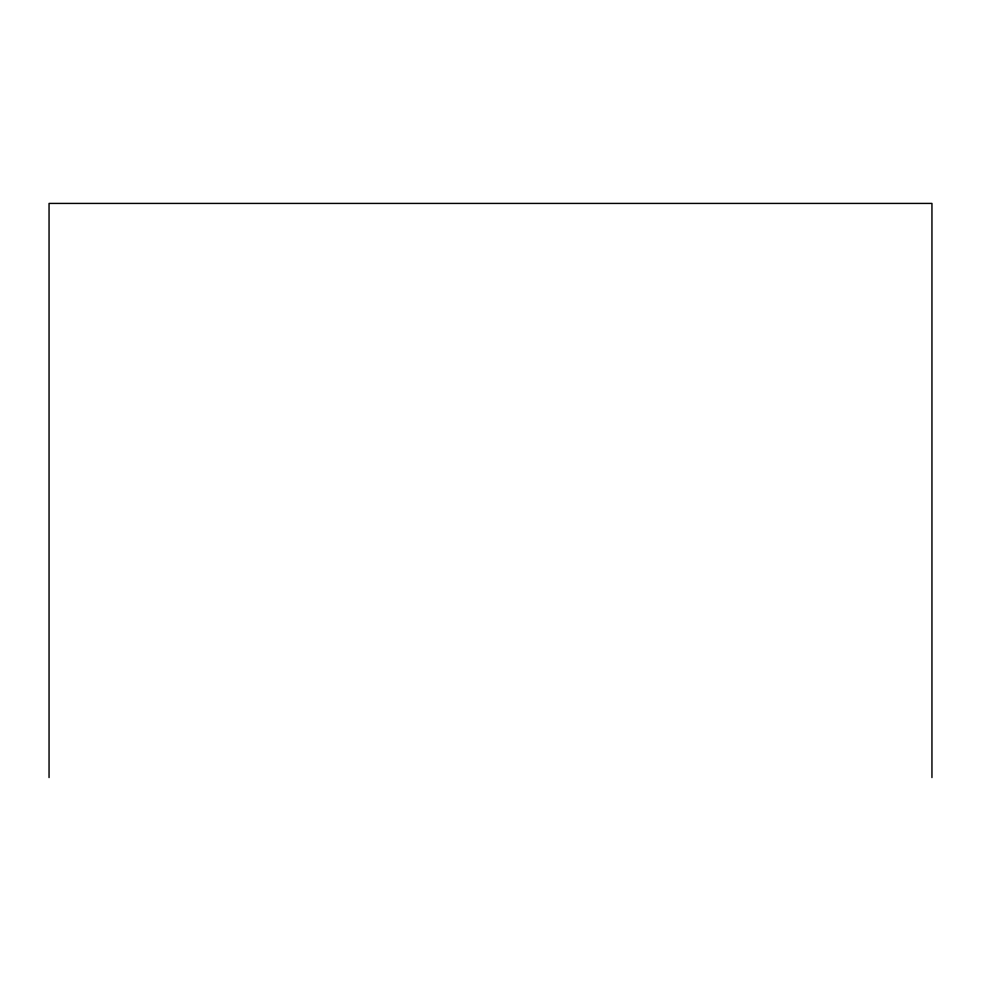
<?xml version="1.0" encoding="UTF-8"?>
<svg xmlns="http://www.w3.org/2000/svg" width="981" height="981" viewBox="0 0 981 981"><rect width="100%" height="100%" fill="white"/><g stroke="black" fill="none" stroke-linecap="round" stroke-linejoin="round"><path stroke-width="1.47" d="M931.95 777.577L931.95 203.423L49.05 203.423L49.05 777.577"/></g></svg>
